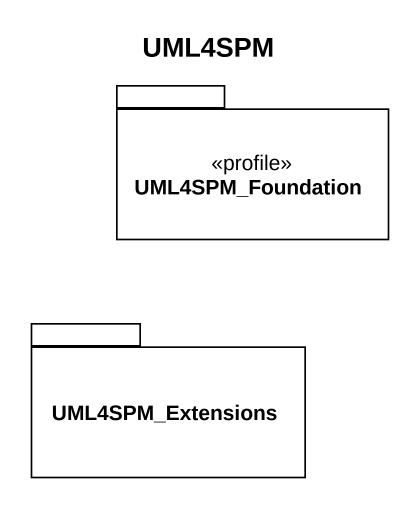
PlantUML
@startuml
title UML4SPM
package UML4SPM_Foundation <<profile>> {
}
package UML4SPM_Extensions {
}
@enduml
